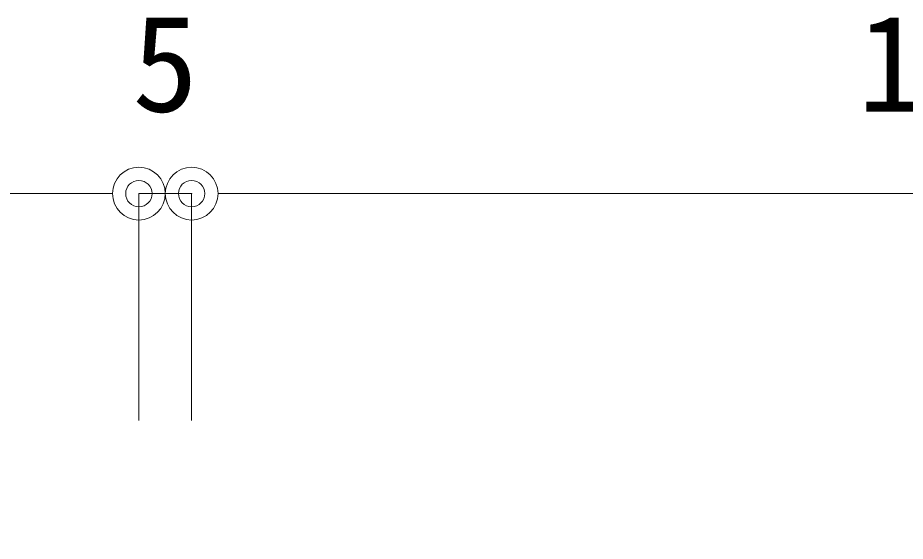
# Model space of a CAD drawing. Units: millimetres on the paper. Extents: x -420 to 420, y -297 to 297.
# Drawn here: x -246.31 to -229.49, y 147.41 to 157.33 of the extents above; entities that cross this region are included whole.
import ezdxf
from ezdxf.enums import TextEntityAlignment as Align

# ---------------------------------------------------------------- set-up
doc = ezdxf.new("R2010")
doc.units = ezdxf.units.MM
doc.header["$PDMODE"] = 32
doc.header["$PDSIZE"] = 0.5
for name, color, linetype, lineweight in [('0-0_0', 7, 'Continuous', 5), ('0-1_Defpoints', 7, 'Continuous', 18), ('0-7_0-A11-寸法_詳細', 5, 'Continuous', 18)]:
    doc.layers.add(name, color=color, linetype=linetype, lineweight=lineweight)
doc.styles.add('ＭＳ ゴシック', font='')
doc.styles.get('ＭＳ ゴシック').set_extended_font_data('MS Gothic')

# ---------------------------------------------------------------- blocks, each defined once
blk = doc.blocks.new('_Dot')
at = {"layer": '0-0_0'}
blk.add_line((-0.5, 0), (-1, 0), dxfattribs=at)
for radius in [0.5, 0.25]:
    blk.add_circle((0, 0), radius, dxfattribs=at)
blk = doc.blocks.new('D31')
at = {"layer": '0-1_Defpoints'}
blk.add_point((176.487, 450.996), dxfattribs=at)
at = {"layer": '0-7_0-A11-寸法_詳細'}
for p, q in [((148.487, 450.996), (175.487, 450.996)), ((176.487, 446.698), (176.487, 450.996))]:
    blk.add_line(p, q, dxfattribs=at)
blk.add_blockref('_Dot', (176.487, 450.996), dxfattribs=at)
blk = doc.blocks.new('D32')
at = {"layer": '0-1_Defpoints'}
for p in [(177.487, 450.996), (176.487, 442.698), (177.487, 442.698)]:
    blk.add_point(p, dxfattribs=at)
at = {"layer": '0-7_0-A11-寸法_詳細'}
for p, q in [((175.487, 450.996), (174.487, 450.996)), ((176.487, 446.698), (176.487, 450.996)), ((176.487, 450.996), (177.487, 450.996)), ((177.487, 446.698), (177.487, 450.996)), ((178.487, 450.996), (179.487, 450.996))]:
    blk.add_line(p, q, dxfattribs=at)
blk.add_blockref('_Dot', (176.487, 450.996), dxfattribs=at)
at = {"layer": '0-7_0-A11-寸法_詳細', "rotation": 180}
blk.add_blockref('_Dot', (177.487, 450.996), dxfattribs=at)
at = {"layer": '0-7_0-A11-寸法_詳細', "color": 7, "style": 'ＭＳ ゴシック'}
blk.add_text('5', height=1.833, dxfattribs=at).set_placement((176.362, 451.997), align=Align.BOTTOM_LEFT)
blk = doc.blocks.new('D33')
at = {"layer": '0-7_0-A11-寸法_詳細'}
for p, q in [((177.487, 446.698), (177.487, 450.996)), ((178.487, 450.996), (205.487, 450.996))]:
    blk.add_line(p, q, dxfattribs=at)
at = {"layer": '0-7_0-A11-寸法_詳細', "rotation": 180}
blk.add_blockref('_Dot', (177.487, 450.996), dxfattribs=at)
at = {"layer": '0-7_0-A11-寸法_詳細', "color": 7, "style": 'ＭＳ ゴシック'}
blk.add_text('145', height=1.833, dxfattribs=at).set_placement((190.112, 451.997), align=Align.BOTTOM_LEFT)

msp = doc.modelspace()

# ---------------------------------------------------------------- block references
at = {"layer": '0-7_0-A11-寸法_詳細'}
for name in ['D31', 'D32', 'D33']:
    msp.add_blockref(name, (-420.5, -297), dxfattribs=at)

doc.saveas('drawing.dxf')
